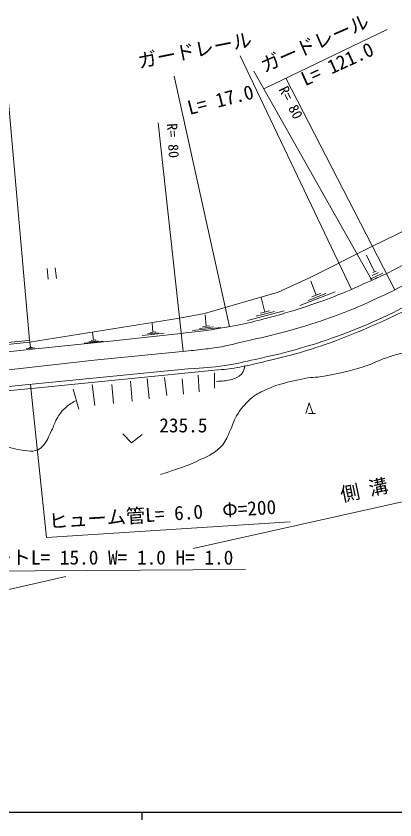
# Model space of a CAD drawing. Units: millimetres, scale not verified. Extents: x 40000 to 680000, y 20000 to 380000.
# Drawn here: x 251742 to 300752, y 204000 to 308066 of the extents above; entities that cross this region are included whole.
import ezdxf
from ezdxf.enums import TextEntityAlignment as Align

# ---------------------------------------------------------------- set-up
doc = ezdxf.new("R2010")
doc.units = ezdxf.units.MM
doc.header["$LTSCALE"] = 1000
for name, color, linetype, lineweight in [('M-BGD', 7, 'Continuous', 13), ('M-STR-HTXT', 7, 'Continuous', 13), ('M-TTL-BAND', 7, 'Continuous', 25)]:
    doc.layers.add(name, color=color, linetype=linetype, lineweight=lineweight)
doc.styles.add('ＭＳ ゴシック', font='')
doc.styles.get('ＭＳ ゴシック').set_extended_font_data('MS Gothic')

msp = doc.modelspace()

# ---------------------------------------------------------------- linework, layer by layer
at = {"layer": 'M-BGD'}
for p, q in [((317470, 283946), (299602, 274700)), ((298106, 274951), (297078, 277117)), ((255769, 275383), (255910, 273990)), ((256813, 275489), (256954, 274096)), ((299175, 274794), (297550, 274024)), ((298640, 274873), (297828, 274487)), ((298309, 275047), (297902, 274854)), ((290572, 271932), (289859, 273753)), ((283933, 269751), (283444, 271645)), ((293027, 272368), (288473, 270586)), ((291799, 272150), (289522, 271259)), ((291141, 272155), (290002, 271709)), ((286423, 269889), (281689, 268666)), ((285178, 269820), (282811, 269208)), ((284525, 269904), (283342, 269598)), ((276354, 267915), (276201, 269376)), ((269454, 267147), (269336, 268296)), ((278218, 267741), (274566, 267359)), ((277286, 267828), (275460, 267637)), ((276810, 267963), (275897, 267867)), ((261744, 266101), (261642, 267086)), ((270920, 267007), (268047, 266712)), ((270187, 267077), (268751, 266929)), ((269813, 267184), (269095, 267110)), ((253603, 265191), (253542, 265790)), ((263000, 265981), (260538, 265728)), ((262372, 266041), (261141, 265915)), ((262051, 266133), (261436, 266069)), ((253451, 264918), (239659, 263357)), ((254181, 265098), (253057, 264983)), ((253892, 265144), (253330, 265087)), ((253744, 265205), (253463, 265176)), ((234651, 258550), (273979, 262385)), ((270951, 261294), (271249, 258946)), ((275285, 261591), (275445, 259403)), ((277418, 261866), (277404, 259879)), ((261604, 260380), (261936, 257645)), ((264110, 260359), (264366, 257901)), ((266534, 260802), (266748, 258226)), ((268701, 261155), (268957, 258531)), ((273250, 261121), (273388, 259113)), ((259134, 259770), (259859, 257158)), ((289589, 256597), (290493, 256597))]:
    msp.add_line(p, q, dxfattribs=at)
for points in [[(307251, 282868), (297757, 278236), (289687, 274194), (285646, 272332), (276101, 269550), (272875, 268975), (253480, 265850)], [(230776, 279620), (233268, 266938), (234223, 265581), (238466, 265084), (240301, 264821), (253360, 266080)], [(273060, 266994), (264346, 266032), (253451, 264918)], [(233593, 265497), (234348, 264902), (238831, 264282), (253480, 265850)], [(253360, 266080), (253479, 266092), (253503, 265854)], [(243660, 258912), (253719, 259854), (277455, 262206)], [(289226, 256597), (289675, 257990), (290125, 256597)], [(265572, 253983), (266680, 252834), (268051, 253907)]]:
    msp.add_lwpolyline(points, dxfattribs=at)
for points, knots in [([(299602, 274700), (298537, 274210), (298265, 274086), (297405, 273699), (296240, 273176), (295596, 272863), (294414, 272380), (292901, 271764), (292054, 271415), (290509, 270885), (288751, 270282), (287764, 269948), (285973, 269452), (283359, 268727), (281888, 268322), (279219, 267835), (276831, 267399), (275983, 267299), (273060, 266994)], [0, 0, 0, 0, 1, 1, 1, 2, 2, 2, 3, 3, 3, 4, 4, 4, 5, 5, 5, 6, 6, 6, 6]), ([(277455, 262206), (278828, 262343), (279216, 262379), (280333, 262566), (281390, 262743), (281979, 262862), (283019, 263120), (286444, 263967), (288391, 264377), (291719, 265547), (293898, 266313), (295104, 266790), (297224, 267707), (299709, 268781), (301072, 269452), (303507, 270636), (306107, 271900), (306949, 272343), (310090, 273988)], [0, 0, 0, 0, 1, 1, 1, 2, 2, 2, 3, 3, 3, 4, 4, 4, 5, 5, 5, 6, 6, 6, 6]), ([(273979, 262385), (276248, 262523), (276914, 262549), (278773, 262837), (280327, 263077), (281185, 263284), (282719, 263626), (284736, 264075), (285873, 264308), (287860, 264872), (289702, 265395), (290732, 265700), (292534, 266347), (294747, 267142), (295989, 267592), (298132, 268559), (299781, 269303), (300338, 269577), (302292, 270595)], [0, 0, 0, 0, 1, 1, 1, 2, 2, 2, 3, 3, 3, 4, 4, 4, 5, 5, 5, 6, 6, 6, 6]), ([(270417, 248707), (272881, 249543), (273624, 249723), (275569, 250639), (276133, 250904), (276487, 250992), (277002, 251345), (277601, 251755), (277964, 251978), (278428, 252536), (278960, 253175), (279088, 253655), (279446, 254405), (279793, 255132), (279849, 255607), (280260, 256299), (280822, 257246), (281249, 257720), (282046, 258480), (282700, 259104), (283208, 259291), (284025, 259679), (285751, 260500), (286855, 260632), (288714, 261082), (289817, 261348), (290482, 261234), (291596, 261455), (293583, 261850), (294710, 262048), (296643, 262655), (297796, 263017), (298384, 263381), (299525, 263777), (300260, 264031), (300664, 264211), (301426, 264369), (302315, 264553), (302839, 264494), (303747, 264509), (304484, 264521), (304913, 264562), (305632, 264400), (307418, 263998), (308482, 263465), (309729, 262125), (310241, 261576), (310480, 261319), (310898, 260599)], [0, 0, 0, 0, 1, 1, 1, 2, 2, 2, 3, 3, 3, 4, 4, 4, 5, 5, 5, 6, 6, 6, 7, 7, 7, 8, 8, 8, 9, 9, 9, 10, 10, 10, 11, 11, 11, 12, 12, 12, 13, 13, 13, 14, 14, 14, 15, 15, 15, 16, 16, 16, 16]), ([(210111, 262951), (211122, 262164), (211431, 261942), (212320, 261358), (213527, 260566), (214233, 260153), (215548, 259556), (216672, 259046), (217347, 258866), (218518, 258476), (219504, 258149), (220063, 257985), (221066, 257715), (222089, 257439), (222672, 257324), (223704, 257085), (225139, 256752), (225939, 256542), (227384, 256258), (228967, 255947), (229857, 255782), (231456, 255575), (232715, 255413), (233427, 255379), (234689, 255239), (237305, 254949), (238775, 254818), (241379, 254433), (243421, 254131), (244569, 253955), (246572, 253459), (248554, 252967), (249620, 252517), (251609, 252057), (252104, 251942), (252380, 251848), (252887, 251818), (253429, 251785), (253765, 251638), (254278, 251818), (254665, 251953), (254901, 252060), (255172, 252368), (255781, 253064), (255936, 253595), (256345, 254425), (256628, 254998), (256692, 255365), (257010, 255920), (257341, 256498), (257558, 256819), (258038, 257281), (258510, 257735), (258760, 257879), (259409, 258247)], [0, 0, 0, 0, 1, 1, 1, 2, 2, 2, 3, 3, 3, 4, 4, 4, 5, 5, 5, 6, 6, 6, 7, 7, 7, 8, 8, 8, 9, 9, 9, 10, 10, 10, 11, 11, 11, 12, 12, 12, 13, 13, 13, 14, 14, 14, 15, 15, 15, 16, 16, 16, 17, 17, 17, 18, 18, 18, 18]), ([(277660, 260771), (278476, 260809), (278771, 260799), (279446, 260992), (279906, 261124), (280192, 261162), (280589, 261429), (280768, 261549), (280845, 261652), (280977, 261823), (281230, 262154), (281241, 262378), (281337, 262827)], [0, 0, 0, 0, 1, 1, 1, 2, 2, 2, 3, 3, 3, 4, 4, 4, 4])]:
    msp.add_open_spline(points, degree=3, knots=knots, dxfattribs=at)
at = {"layer": 'M-STR-HTXT'}
for p, q in [((283812, 298651), (299743, 306322)), ((280721, 302910), (295146, 272687)), ((282521, 300945), (297760, 273860)), ((272195, 300303), (279346, 267858)), ((286643, 300014), (300742, 272614)), ((250758, 296949), (253474, 266115)), ((270104, 294238), (273340, 264670))]:
    msp.add_line(p, q, dxfattribs=at)
for points in [[(300742, 272614), (307011, 275970), (313894, 279518)], [(273221, 264660), (261830, 263500), (244633, 261577), (234813, 260528)], [(287192, 242570), (255657, 240564), (253620, 260318)], [(281416, 236403), (240592, 236180), (239671, 257580)], [(324731, 250846), (322156, 249735), (274660, 239138)], [(258193, 235517), (245859, 232696), (242089, 232758)]]:
    msp.add_lwpolyline(points, dxfattribs=at)
for points, knots in [([(300742, 272614), (299651, 272073), (299343, 271941), (298439, 271527), (295480, 270173), (293787, 269473), (290701, 268443), (286160, 266926), (283496, 266464), (278834, 265369), (278652, 265326), (278594, 265310), (278367, 265259)], [0, 0, 0, 0, 1, 1, 1, 2, 2, 2, 3, 3, 3, 4, 4, 4, 4]), ([(278367, 265259), (277233, 265086), (276930, 265042), (276005, 264930), (274920, 264798), (274562, 264771), (273221, 264660)], [0, 0, 0, 0, 1, 1, 1, 2, 2, 2, 2])]:
    msp.add_open_spline(points, degree=3, knots=knots, dxfattribs=at)
at = {"layer": 'M-TTL-BAND'}
for p, q in [((40000, 205000), (579000, 205000)), ((268000, 205000), (268000, 204000))]:
    msp.add_line(p, q, dxfattribs=at)

# ---------------------------------------------------------------- texts
at = {"layer": 'M-BGD', "style": 'ＭＳ ゴシック'}
msp.add_text('235.5', height=1833, dxfattribs=at).set_placement((270261, 253620), align=Align.BOTTOM_LEFT)
at = {"layer": 'M-STR-HTXT', "style": 'ＭＳ ゴシック'}
for s, height, rotation, p in [('ガードレール', 1833, 23.574, (284084, 300227)), ('ガードレール', 1833, 11.117, (267775, 300764)), ('L= 121.0', 1833, 24.404, (289359, 298466)), ('L= 17.0', 1833, 14.389, (274320, 294729)), ('R= 80', 1320, 297.239, (285327, 298388)), ('R= 80', 1320, 273.261, (270868, 294120)), ('側 溝\u3000L= 68.0', 1833, 11.93, (294027, 244643)), ('ヒューム管L= 6.0\u3000Φ=200', 1833, 3.653, (256065, 241200))]:
    msp.add_text(s, height=height, rotation=rotation, dxfattribs=at).set_placement(p, align=Align.BOTTOM_LEFT)
msp.add_text('カルバートL= 15.0 W= 1.0 H= 1.0', height=1833, dxfattribs=at).set_placement((241160, 236507), align=Align.BOTTOM_LEFT)

doc.saveas('drawing.dxf')
